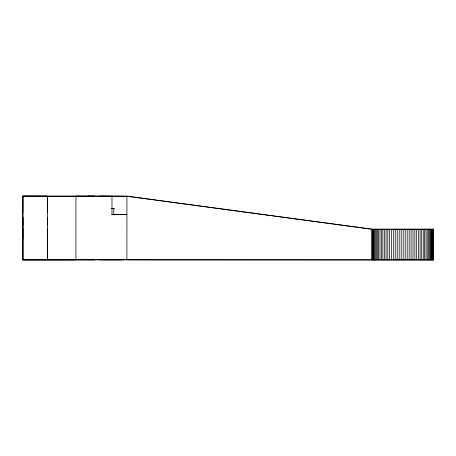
<?xml version="1.0" encoding="UTF-8"?>
<svg xmlns="http://www.w3.org/2000/svg" width="456" height="456" viewBox="0 0 456 456"><rect width="100%" height="100%" fill="white"/><g stroke="black" fill="none" stroke-linecap="round" stroke-linejoin="round"><path stroke-width="0.68" d="M22.908 228.217L22.891 259.988L75.918 259.96L75.918 196.302M22.891 225.475L22.891 217.74L22.891 218.093M47.395 228.217L47.384 259.994L47.373 196.308L47.395 212.296M47.384 225.475L47.384 217.74L47.384 218.093M47.395 196.046L22.88 196.006L22.88 259.663M433.012 259.926L433.2 229.111L433.149 259.926L75.918 259.743M111.72 214.742L126.928 214.639L126.928 196.08L88.185 196.091M112.165 208.603L114.222 208.597M371.971 229.111L126.928 196.08M99.613 259.903L123.308 259.829L99.613 259.755M22.88 196.091L94.591 196.046M75.918 196.091L111.988 196.285L111.988 214.662L126.928 214.639L126.899 259.926L433.194 259.926L433.2 229.111L371.948 229.111L371.948 259.926M94.591 196.302L22.874 196.262L22.903 212.296M22.891 196.331L47.384 196.331M433.194 229.3L371.948 229.3L126.928 196.268L99.613 196.103M22.88 259.743L94.591 259.703M22.88 196.006L22.874 259.92L94.591 259.96M111.72 208.477L113.8 208.477M111.925 208.614L113.8 208.614L113.8 214.742M88.185 259.749L126.95 259.738M99.613 196.251L111.988 196.285M112.165 208.495L114.222 208.5M47.384 238.214L47.384 238.568M22.891 238.214L22.891 238.568M432.727 229.3L432.727 259.926M432.311 229.3L432.311 259.926M431.769 229.3L431.769 259.926M431.097 229.3L431.097 259.926M430.31 229.3L430.31 259.926M429.398 229.3L429.398 259.926M428.378 229.3L428.378 259.926M427.243 229.3L427.243 259.926M426.001 229.3L426.001 259.926M424.661 229.3L424.661 259.926M423.225 229.3L423.225 259.926M421.703 229.3L421.703 259.926M420.096 229.3L420.096 259.926M418.42 229.3L418.42 259.926M416.67 229.3L416.67 259.926M414.863 229.3L414.863 259.926M412.999 229.3L412.999 259.926M411.095 229.3L411.095 259.926M409.152 229.3L409.152 259.926M407.185 229.3L407.185 259.926M405.19 229.3L405.19 259.926M403.189 229.3L403.189 259.926M401.189 229.3L401.189 259.926M399.188 229.3L399.188 259.926M397.204 229.3L397.204 259.926M395.244 229.3L395.244 259.926M393.317 229.3L393.317 259.926M391.425 229.3L391.425 259.926M389.584 229.3L389.584 259.926M387.799 229.3L387.799 259.926M386.078 229.3L386.078 259.926M384.425 229.3L384.425 259.926M382.852 229.3L382.852 259.926M381.358 229.3L381.358 259.926M379.962 229.3L379.962 259.926M378.657 229.3L378.657 259.926M377.46 229.3L377.46 259.926M376.365 229.3L376.365 259.926M375.385 229.3L375.385 259.926M374.524 229.3L374.524 259.926M373.777 229.3L373.777 259.926M373.162 229.3L373.162 259.926M372.666 229.3L372.666 259.926M372.301 229.3L372.301 259.926M372.062 229.3L372.062 259.926M22.846 217.432L22.846 238.237"/></g></svg>
